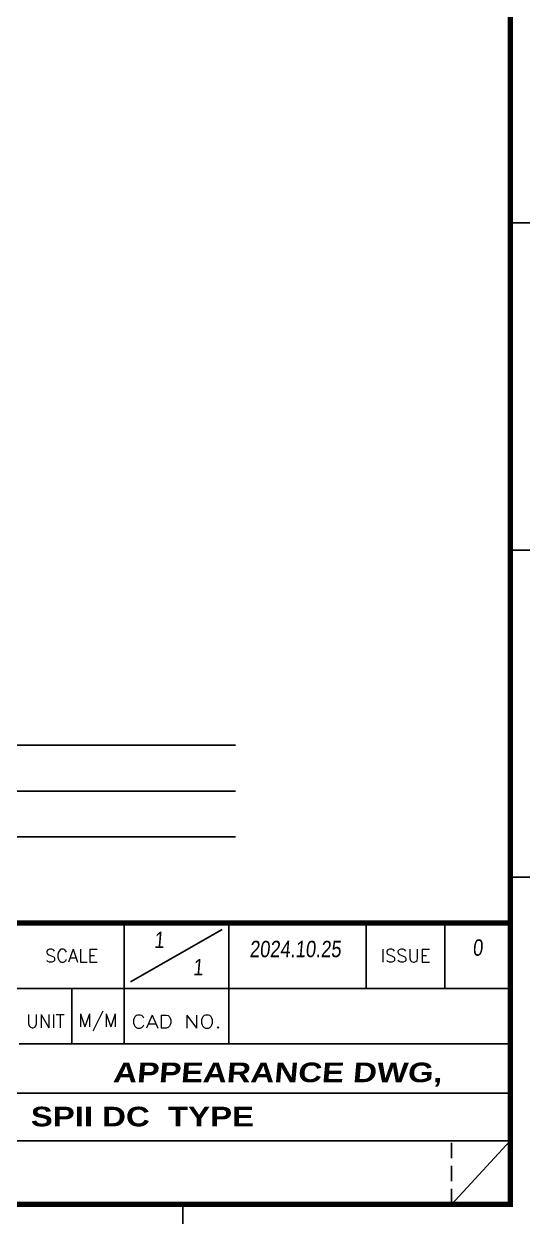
# Model space of a CAD drawing. Extents: x -1638 to -494, y -74 to 314.
# Drawn here: x -1158.2 to -1080.9, y -72.9 to 110.5 of the extents above; entities that cross this region are included whole.
import ezdxf
from ezdxf.enums import TextEntityAlignment as Align

# ---------------------------------------------------------------- set-up
doc = ezdxf.new("R2010")
doc.units = 0
doc.linetypes.add('HIDDEN', pattern=[3.525, 2.35, -1.175])
doc.layers.get('0').update_dxf_attribs({"linetype": 'CONTINUOUS'})
doc.styles.add('N', font='arialbd.ttf')
doc.styles.add('OMI-1', font='arial.ttf', dxfattribs={"oblique": 1, "height": 3})
doc.styles.add('SIM', font='simplex')

msp = doc.modelspace()

# ---------------------------------------------------------------- linework, layer by layer
for p, q in [((-1083.94, 80.08), (-1080.94, 80.08)), ((-1083.94, 30.08), (-1080.94, 30.08)), ((-1250.97, 0.24), (-1125.9, 0.24)), ((-1250.97, -6.76), (-1125.9, -6.76)), ((-1250.97, -13.76), (-1125.9, -13.76)), ((-1083.94, -19.92), (-1080.94, -19.92)), ((-1142.94, -26.92), (-1142.94, -45.36)), ((-1126.94, -26.92), (-1126.94, -45.36)), ((-1105.94, -26.92), (-1105.94, -36.92)), ((-1093.94, -36.92), (-1093.94, -26.92)), ((-1127.94, -27.92), (-1141.94, -35.92)), ((-1250.94, -36.92), (-1083.94, -36.92)), ((-1150.94, -36.92), (-1150.94, -45.36)), ((-1158.94, -45.36), (-1083.94, -45.36)), ((-1178.94, -52.92), (-1083.94, -52.92)), ((-1258.94, -60.2), (-1083.94, -60.2)), ((-1092.94, -69.92), (-1083.94, -60.2)), ((-1133.94, -69.92), (-1133.94, -72.92))]:
    msp.add_line(p, q)
at = {"linetype": 'HIDDEN'}
msp.add_line((-1092.94, -69.92), (-1092.94, -60.2), dxfattribs=at)
at = {"const_width": 0.8}
msp.add_lwpolyline([(-1083.94, 310.08), (-1633.94, 310.08), (-1633.94, -69.92), (-1083.94, -69.92)], close=True, dxfattribs=at)
msp.add_lwpolyline([(-1083.94, -26.92), (-1258.94, -26.92), (-1258.94, -69.92)], dxfattribs=at)

# ---------------------------------------------------------------- texts
at = {"oblique": 5}
for s, height, style, width, p in [('1', 2.5, 'OMI-1', 0.8, (-1138.38, -30.74)), ('1', 2.5, 'OMI-1', 0.8, (-1132.43, -34.91)), ('APPEARANCE DWG,', 3, 'N', 1.2, (-1144.66, -51.25))]:
    msp.add_text(s, height=height, dxfattribs=dict(at, style=style, width=width)).set_placement(p)
at = {"style": 'SIM'}
for s, p in [('SCALE', (-1150.94, -31.92)), ('ISSUE', (-1099.94, -31.92)), ('UNIT', (-1154.94, -41.92)), ('M/M', (-1146.94, -41.92))]:
    msp.add_text(s, height=2, dxfattribs=at).set_placement(p, align=Align.MIDDLE)
at = {"style": 'OMI-1', "oblique": 5, "width": 0.8}
for s, p in [('2024.10.25', (-1116.8, -32.14)), ('0', (-1088.94, -31.92))]:
    msp.add_text(s, height=2.5, dxfattribs=at).set_placement(p, align=Align.CENTER)
at = {"style": 'SIM', "width": 1.123032}
msp.add_text('CAD NO.', height=2, dxfattribs=at).set_placement((-1141.84, -42.98), (-1128.04, -42.98), align=Align.FIT)
at = {"style": 'N', "width": 1.2}
msp.add_text('SPII DC  TYPE', height=3, dxfattribs=at).set_placement((-1157.18, -58))

doc.saveas('drawing.dxf')
